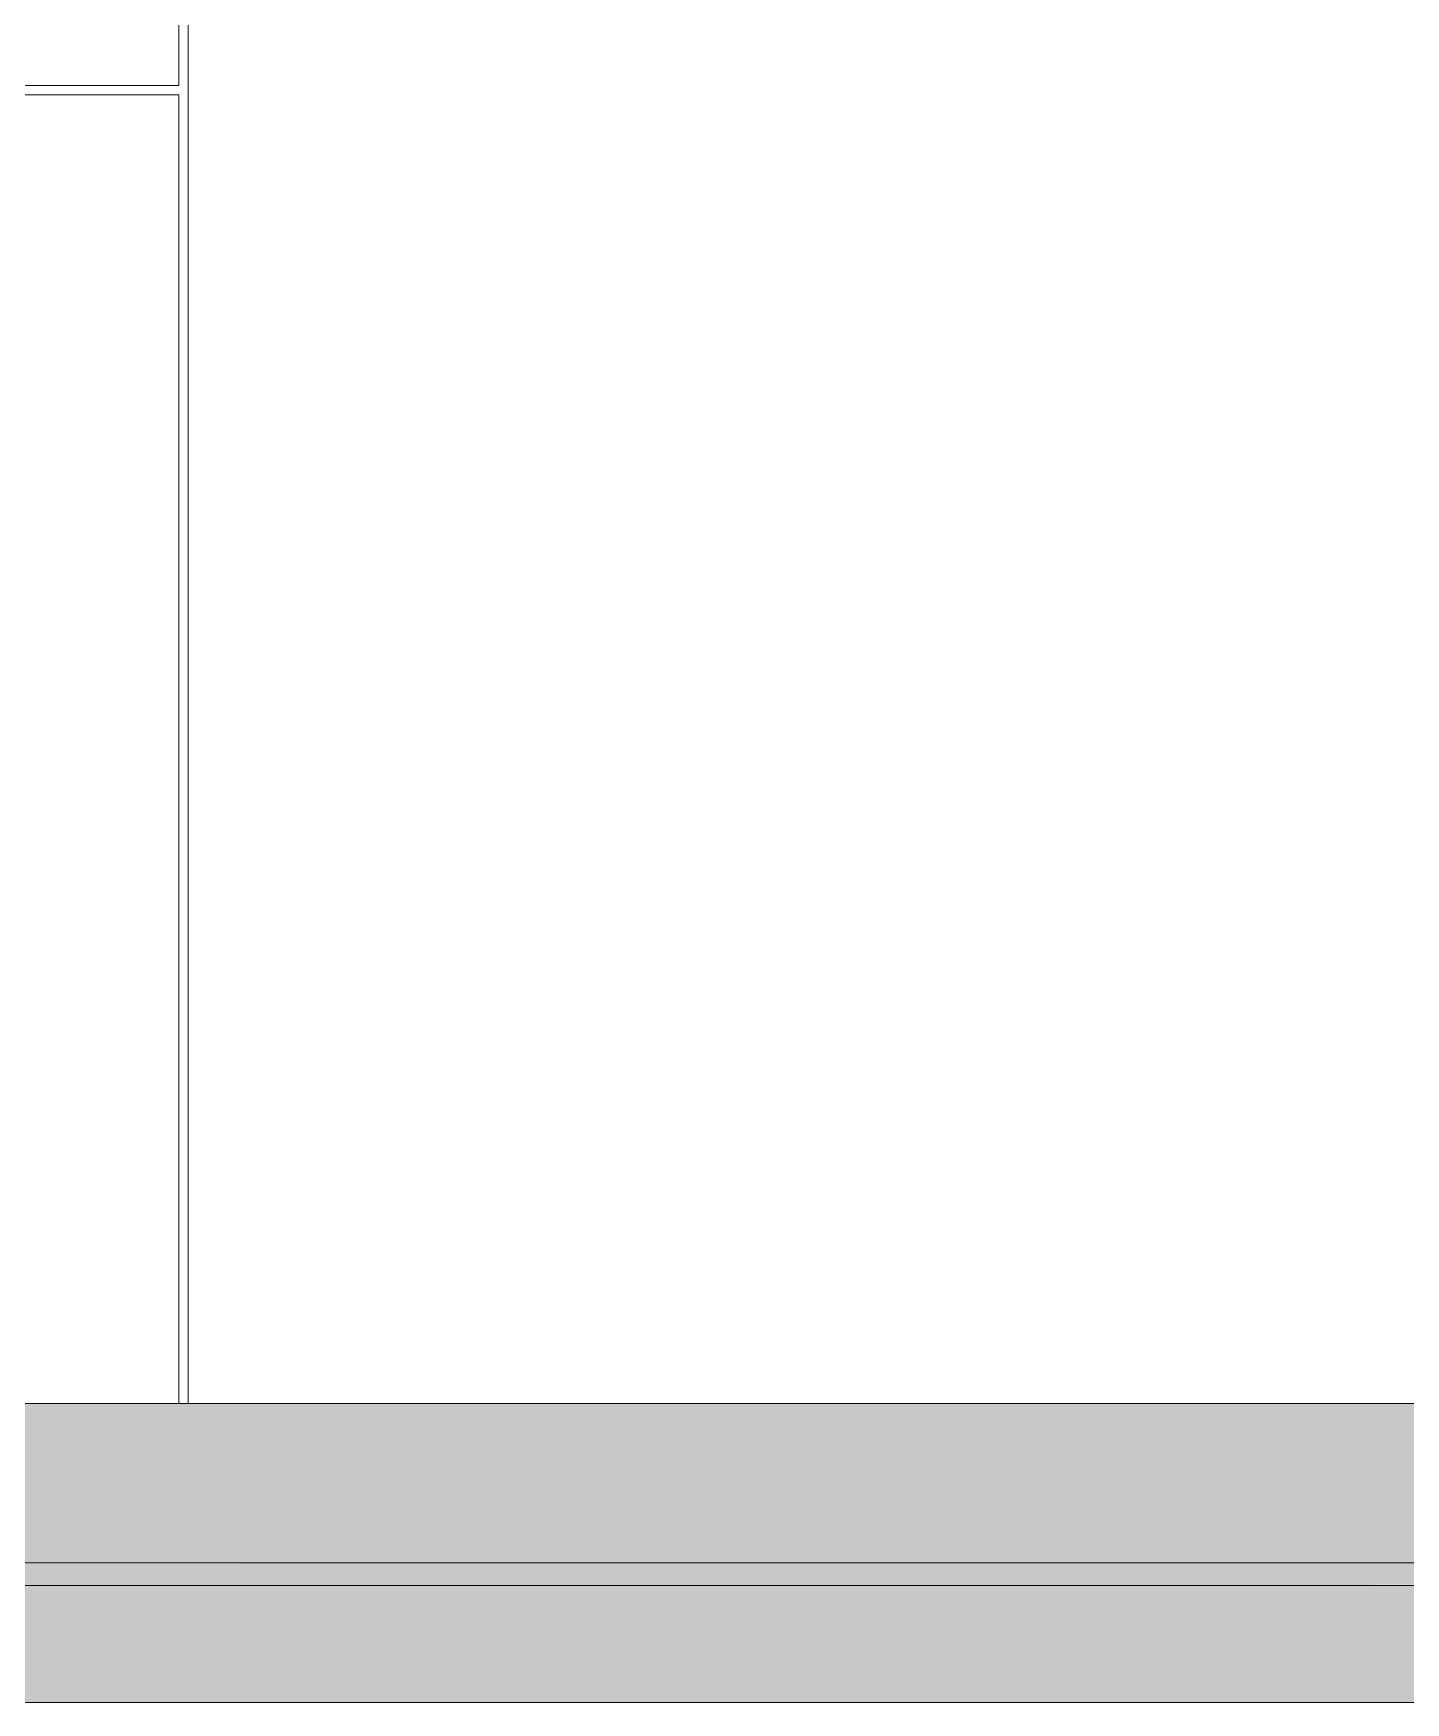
# Model space of a CAD drawing. Header units: inches. Extents: x 20478 to 36684, y -248 to 750.
# Drawn here: x 28057.12 to 28094.5, y 149.35 to 194.82 of the extents above; entities that cross this region are included whole.
import ezdxf

# ---------------------------------------------------------------- set-up
doc = ezdxf.new("R2010")
doc.units = ezdxf.units.IN
doc.header["$MEASUREMENT"] = 0
for name, color, linetype, lineweight in [('A-ROOF', 132, 'Continuous', 13), ('A-ROOF-OTLN', 132, 'Continuous', 9), ('A-WALL-PATT', 111, 'Continuous', 13), ('L-SITE-WALL', 31, 'Continuous', 13)]:
    doc.layers.add(name, color=color, linetype=linetype, lineweight=lineweight)

msp = doc.modelspace()

# ---------------------------------------------------------------- hatches: boundary and pattern name
at = {"layer": 'A-ROOF', "lineweight": 5}
msp.add_hatch(color=256, dxfattribs=at).paths.add_polyline_path([(28020.59155, 153.15857), (28227.5603, 153.15857), (28227.5603, 156.47265), (28205.8103, 156.47265), (28205.8103, 157.5), (27916.0603, 157.5), (27916.0603, 156.96744), (27915.86224, 156.93129), (27914.50534, 156.8862), (27912.25836, 156.93129), (27912.0603, 156.96744), (27912.0603, 157.5), (27626.5603, 157.5), (27626.5603, 156.96744), (27626.36224, 156.93129), (27625.00534, 156.8862), (27622.75836, 156.93129), (27622.5603, 156.96744), (27622.5603, 157.5), (27612.8103, 157.5), (27612.8103, 174.34244), (24744.3103, 174.34244), (24744.3103, 156.47786), (24711.3103, 156.47786), (24711.3103, 153.85286), (25863.5603, 153.85286), (25863.5603, 153.15857), (26201.0603, 153.15857), (26201.0603, 153.85286), (27890.0603, 153.85286), (27890.0603, 153.15857), (28011.95197, 153.15857)], flags=0)
at = {"layer": 'A-ROOF-OTLN', "lineweight": 5}
for points in [[(28055.14988, 152.54871), (28227.5603, 152.60368), (28227.5603, 153.15857), (27890.0603, 153.12476), (27890.0603, 152.54871), (28046.5103, 152.54871)], [(28055.14988, 149.35286), (28227.5603, 149.35286), (28227.5603, 152.54871), (27890.0603, 152.54871), (27890.0603, 149.35286), (28046.5103, 149.35286)]]:
    msp.add_hatch(color=256, dxfattribs=at).paths.add_polyline_path(points, flags=0)
at = {"layer": 'A-WALL-PATT', "lineweight": 9}
h = msp.add_hatch(dxfattribs=at)
h.set_pattern_fill('FP_15', color=256, style=0, pattern_type=2)
h.set_pattern_definition([(0, (27626.94, 0.25), (-193, 193), [48, -145]), (90, (27626.94, 0.25), (-193, 1e-14), [96.25, -96.75]), (180, (27674.94, 96.5), (-193, 193), [48, -145]), (90, (27674.94, 0.25), (-193, 1e-14), [96.25, -96.75]), (180, (27674.94, 96.75), (-193, 193), [48, -145]), (90, (27674.94, 96.75), (-193, 1e-14), [96.25, -96.75]), (0, (27626.94, 193), (-193, 193), [48, -145]), (90, (27626.94, 96.75), (-193, 1e-14), [96.25, -96.75]), (0, (27675.19, 48.25), (-193, 193), [48, -145]), (90, (27675.19, 0), (-193, 1e-14), [48.25, -144.75]), (90, (27723.19, 0), (-193, 1e-14), [48.25, -144.75]), (0, (27675.19, 144.75), (-193, 193), [48, -145]), (90, (27675.19, 48.5), (-193, 1e-14), [96.25, -96.75]), (180, (27723.19, 48.5), (-193, 193), [48, -145]), (90, (27723.19, 48.5), (-193, 1e-14), [96.25, -96.75]), (90, (27675.19, 145), (-193, 1e-14), [48, -145]), (180, (27723.19, 145), (-193, 193), [48, -145]), (90, (27723.19, 145), (-193, 1e-14), [48, -145]), (0, (27723.44, 0.25), (-193, 193), [48, -145]), (90, (27723.44, 0.25), (-193, 1e-14), [96.25, -96.75]), (180, (27771.44, 96.5), (-193, 193), [48, -145]), (90, (27771.44, 0.25), (-193, 1e-14), [96.25, -96.75]), (180, (27771.44, 96.75), (-193, 193), [48, -145]), (90, (27771.44, 96.75), (-193, 1e-14), [96.25, -96.75]), (180, (27771.44, 193), (-193, 193), [48, -145]), (90, (27723.44, 96.75), (-193, 1e-14), [96.25, -96.75]), (0, (27771.69, 48.25), (-193, 193), [48, -145]), (90, (27771.69, 0), (-193, 1e-14), [48.25, -144.75]), (90, (27819.69, 0), (-193, 1e-14), [48.25, -144.75]), (0, (27771.69, 144.75), (-193, 193), [48, -145]), (90, (27771.69, 48.5), (-193, 1e-14), [96.25, -96.75]), (180, (27819.69, 48.5), (-193, 193), [48, -145]), (90, (27819.69, 48.5), (-193, 1e-14), [96.25, -96.75]), (90, (27771.69, 145), (-193, 1e-14), [48, -145]), (180, (27819.69, 145), (-193, 193), [48, -145]), (90, (27819.69, 145), (-193, 1e-14), [48, -145])])
h.paths.add_polyline_path([(28020.59155, 157.5), (28218.3103, 157.5), (28218.3103, 239.45581), (27612.8103, 239.45581), (27612.8103, 157.5), (27951.47488, 157.5)], flags=0)

# ---------------------------------------------------------------- linework, layer by layer
at = {"layer": 'A-ROOF-OTLN'}
for p, q in [((28227.5603, 153.15876), (27890.0603, 153.15876)), ((27890.0603, 152.54696), (28227.5603, 152.54696)), ((27890.0603, 149.35286), (28227.5603, 149.35286))]:
    msp.add_line(p, q, dxfattribs=at)
at = {"layer": 'L-SITE-WALL'}
msp.add_line((27612.8103, 157.5), (28218.3103, 157.5), dxfattribs=at)

doc.saveas('drawing.dxf')
